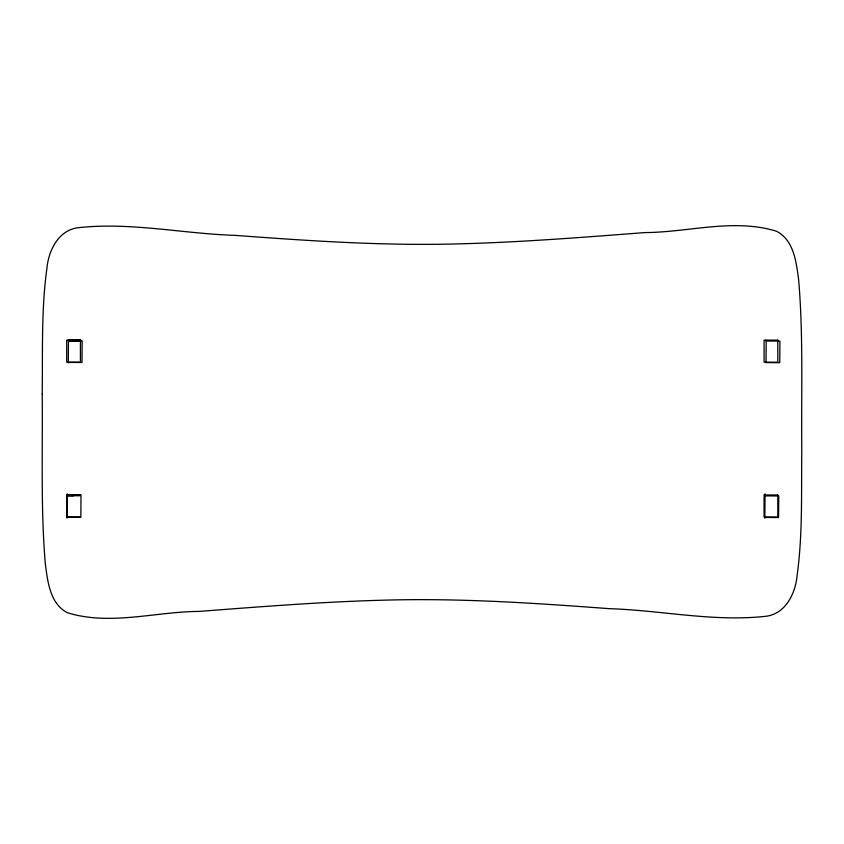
<?xml version="1.0" encoding="UTF-8"?>
<svg xmlns="http://www.w3.org/2000/svg" width="844" height="844" viewBox="0 0 844 844"><rect width="100%" height="100%" fill="white"/><g stroke="black" fill="none" stroke-linecap="round" stroke-linejoin="round"><path stroke-width="1.27" d="M67.119 518.047L67.298 493.751M68.28 362.941L68.459 339.583M764.854 518.227L765.044 493.793M766.025 362.73L766.194 340.174M80.486 494.974L66.76 494.974L66.76 517.024L80.486 517.024M766.183 341.008L779.909 341.124L779.74 362.688L766.025 362.582M68.448 340.058L80.929 340.153M68.448 340.723L80.918 340.818M68.448 340.955L82.163 340.955L82.005 362.509L68.28 362.414M765.023 495.882L778.748 495.977L778.579 517.541L764.864 517.446M67.288 494.774L81.013 494.879M67.288 495.702L81.003 495.797L80.845 517.361L67.119 517.266M67.288 495.797L73.523 495.85M42.211 394.042C42.812 450.749 40.565 507.624 45.354 564.193C47.718 581.579 49.933 603.671 67.414 612.733C109.984 625.974 155.591 611.647 199.026 611.415C265.586 606.34 332.177 601.012 398.948 599.831C469.095 598.639 539.158 603.449 609.062 608.651C660.736 610.275 712.463 621.859 764.168 616.458C784.941 615.023 795.333 594.176 797.095 575.682C802.844 534.052 801.199 491.862 801.789 449.957C801.188 393.251 803.435 336.376 798.646 279.807C796.282 262.421 794.067 240.329 776.586 231.267C734.016 218.026 688.409 232.353 644.974 232.585C578.414 237.66 511.823 242.988 445.052 244.169C374.905 245.361 304.842 240.551 234.938 235.349C183.264 233.725 131.537 222.141 79.832 227.542C59.059 228.977 48.667 249.824 46.905 268.318C41.156 309.948 42.801 352.138 42.211 394.042M80.433 340.132L66.708 340.132L66.708 362.192L80.433 362.192L80.433 340.132M777.809 340.132L764.094 340.132L764.094 362.192L777.809 362.192L777.809 340.132M777.799 494.974L764.073 494.974L764.073 517.024L777.799 517.024L777.799 494.974"/></g></svg>
